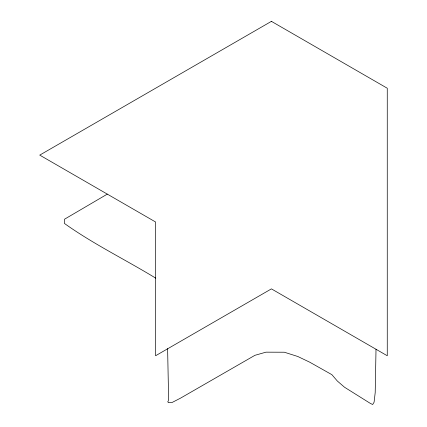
<?xml version="1.0" encoding="UTF-8"?>
<svg xmlns="http://www.w3.org/2000/svg" width="427" height="427" viewBox="0 0 427 427"><rect width="100%" height="100%" fill="white"/><g stroke="black" fill="none" stroke-linecap="round" stroke-linejoin="round"><path stroke-width="0.64" d="M376.011 349.254L375.21 392.546L374.089 402.207L372.686 404.513L370.294 403.376L344.557 387.257L337.335 381.028L331.891 374.676L309.698 362.171L297.784 356.492L284.35 352.222L265.973 352.168L254.924 355.312L180.525 398.145L172.054 402.506L168.291 402.64L167.763 401.556L168.217 401.097L168.622 399.005L167.608 348.581M107.31 194.12L64.525 219.211L64.413 223.433C93.299 244.057 125.474 259.653 155.732 278.158M271.423 21.35L39.738 155.113L155.577 221.992L155.577 355.755L271.423 288.876L387.262 355.755L387.262 88.229L271.423 21.35"/></g></svg>
